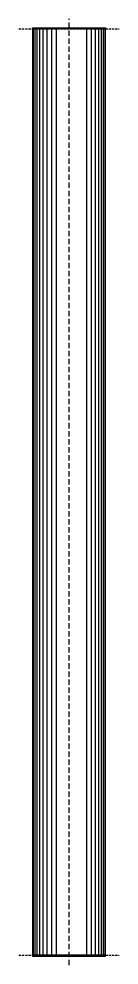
# Model space of a CAD drawing. Header units: millimetres. Extents: x -244126 to 368105, y -173968 to 259060.
# Drawn here: x -22822 to -22526, y 38236 to 41049 of the extents above; entities that cross this region are included whole.
import ezdxf

# ---------------------------------------------------------------- set-up
doc = ezdxf.new("R2010")
doc.units = ezdxf.units.MM
doc.header["$MEASUREMENT"] = 0
doc.linetypes.add('HIDDEN', pattern=[9.525, 6.35, -3.175])
for name, color, linetype in [('000 - H I D D E N', 7, 'Continuous'), ('000 - WIPEOUT', 250, 'Continuous'), ('001 - ASCESSORIES', 1, 'Continuous'), ('A03_SUN LOUVER', 7, 'Continuous')]:
    doc.layers.add(name, color=color, linetype=linetype)

# ---------------------------------------------------------------- blocks, each defined once
blk = doc.blocks.new('*U1646')
at = {"color": 0}
blk.add_wipeout([(-107.8, 0), (107.8, 0), (107.8, 2754), (-107.8, 2754)], dxfattribs=at).dxf.layer = '000 - WIPEOUT'
at = {"layer": '000 - H I D D E N', "linetype": 'HIDDEN', "ltscale": 2.5}
blk.add_line((0, -29.2), (0, 2783.2), dxfattribs=at)
at = {"layer": '001 - ASCESSORIES', "color": 0}
for points in [[(-107.8, 2757), (107.8, 2757), (107.8, 2754), (-107.8, 2754)], [(-107.8, -3), (107.8, -3), (107.8, 0), (-107.8, 0)]]:
    blk.add_lwpolyline(points, close=True, dxfattribs=at)
at = {"layer": 'A03_SUN LOUVER', "color": 8}
for p, q in [((-105.8, 2754), (-105.8, 0)), ((-101.8, 2754), (-101.8, 0)), ((-95.8, 2754), (-95.8, 0)), ((-87.8, 2754), (-87.8, 0)), ((-77.8, 2754), (-77.8, 0)), ((-65.8, 2754), (-65.8, 0)), ((-51.8, 2754), (-51.8, 0)), ((-37.8, 2754), (-37.8, 0)), ((51.8, 2754), (51.8, 0)), ((65.8, 2754), (65.8, 0)), ((77.8, 2754), (77.8, 0)), ((87.8, 2754), (87.8, 0)), ((95.8, 2754), (95.8, 0)), ((101.8, 2754), (101.8, 0)), ((105.8, 2754), (105.8, 0))]:
    blk.add_line(p, q, dxfattribs=at)
at = {"layer": 'A03_SUN LOUVER', "color": 0}
blk.add_lwpolyline([(-107.8, 0), (107.8, 0), (107.8, 2754), (-107.8, 2754)], close=True, dxfattribs=at)
at = {"layer": 'Defpoints', "color": 250, "linetype": 'HIDDEN'}
for p, q in [((-148.4, 2754), (148.4, 2754)), ((-148.4, 0), (148.4, 0))]:
    blk.add_line(p, q, dxfattribs=at)

msp = doc.modelspace()

# ---------------------------------------------------------------- block references
at = {"color": 3}
msp.add_blockref('*U1646', (-22674.07065, 38265.55138), dxfattribs=at)

doc.saveas('drawing.dxf')
